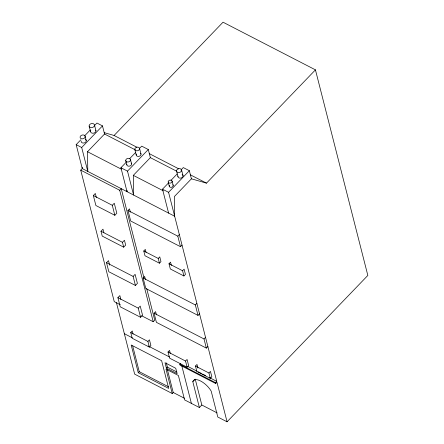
<?xml version="1.0" encoding="UTF-8"?>
<svg xmlns="http://www.w3.org/2000/svg" width="444" height="444" viewBox="0 0 444 444"><rect width="100%" height="100%" fill="white"/><g stroke="black" fill="none" stroke-linecap="round" stroke-linejoin="round"><path stroke-width="0.67" d="M180.93 170.03L183.289 167.577L189.349 170.701L191.419 178.821L174.381 196.537L174.664 216.228L82.257 168.565L76.163 144.65L80.886 139.738M84.665 135.809L90.332 129.914M94.583 125.491L96.947 123.038L102.481 125.891L104.551 134.01L135.204 149.822M104.551 134.01L87.512 151.726L87.79 171.417L81.696 147.502L102.481 125.891M120.335 304.773L114.247 301.631L80.73 170.152L82.257 168.565L82.24 167.205M104.257 132.662L114.08 135.476L223.032 22.2L315.44 69.863L367.837 275.435L227.062 421.8L217.788 417.016L211.2 391.17A12.904 5.55 43.9 0 0 200.621 381.013A12.904 5.55 43.9 0 0 192.807 381.679L199.395 407.531L201.82 405.006L195.232 379.154M114.841 215.285L112.293 205.3L114.269 203.241L116.816 213.225L114.841 215.285L95.887 205.505L93.34 195.521L95.316 193.467L96.337 197.458M127.006 190.298L127.028 191.653L120.929 167.738L126.124 162.338M129.432 158.897L135.575 152.514M139.349 148.585L141.714 146.132L148.29 149.523L150.361 157.642L176.762 171.262M150.361 157.642L133.322 175.358L133.605 195.049L127.506 171.134L148.29 149.523M146.709 288.617L154.745 320.146L153.219 321.739L119.702 190.254L121.234 188.667L143.973 277.883M123.693 247.169L122.455 242.313L124.437 240.26L125.674 245.11L123.693 247.169L102.237 236.097L100.999 231.246L102.975 229.193L103.907 232.828M182.023 245.11L180.497 246.698L130.691 221.007L128 210.462L129.531 208.874L130.37 212.171M168.603 213.098L162.504 189.183L168.648 182.8M171.007 180.347L177.15 173.959M227.062 421.8L216.972 382.201L215.712 383.511L215.495 382.673L216.755 381.363L168.565 192.313L189.349 170.701M135.431 285.464L133.122 276.412L135.098 274.353L137.407 283.405L135.431 285.464L108.824 271.739L106.521 262.687L108.497 260.634L109.651 265.157M191.419 178.821L206.488 183.139L315.44 69.863M159.44 263.203L158.231 258.441L159.757 256.854L160.972 261.61L159.44 263.203L144.994 255.75L143.778 250.988L145.305 249.4L146.065 252.375M140.582 317.288L138.251 308.147L140.226 306.088L142.557 315.234L140.582 317.288L120.219 306.787L117.888 297.641L119.863 295.587L120.862 299.506M180.497 246.698L177.811 236.158L179.337 234.565M199.534 313.808L198.007 315.395L145.782 288.456L143.118 278.005L144.644 276.418L145.477 279.681M183.905 275.974L182.573 270.746L184.105 269.158L185.437 274.386L183.905 275.974L170.329 268.97L168.998 263.747L170.529 262.154L171.362 265.423M149.367 347.119L147.919 341.43L149.445 339.838L150.899 345.532L149.367 347.119L132.179 338.256L130.73 332.562L132.257 330.974L133.067 334.138M207.875 346.52L206.343 348.107L156.41 322.35L154.079 313.203L155.611 311.616L156.443 314.885M198.007 315.395L195.343 304.945L196.87 303.357M138.256 372.71L131.191 344.999L161.627 360.695L168.687 388.411L138.256 372.71L139.244 371.684L132.684 345.948M187.107 367.194L185.537 361.033L187.068 359.446L188.633 365.601L187.107 367.194L169.591 358.158L168.021 351.998L169.547 350.41L170.335 353.491M166.389 368.148L165.013 362.731L175.741 368.27L177.117 373.682L166.389 368.148L167.382 367.116L166.306 362.909M206.343 348.107L204.012 338.961L205.544 337.373M215.712 383.511L180.036 365.107L179.82 364.269L180.658 363.397M210.312 378.399L208.93 372.988L210.456 371.4L211.838 376.812L210.312 378.399L196.842 371.456L195.465 366.039L196.992 364.452L197.913 368.059M116.445 302.686L134.66 374.137L172.233 393.517L173.221 392.49L167.333 369.391M192.807 381.679L194.827 379.576M114.08 135.476L136.874 147.236M149.195 153.591L178.766 168.842M190.47 174.881L206.488 183.139M76.163 144.65L81.696 147.502M120.929 167.738L127.506 171.134M162.504 189.183L168.565 192.313M87.512 151.726L121.229 169.12M133.322 175.358L163.409 190.876M80.73 170.152L119.702 190.254M128 210.462L177.811 236.158M93.34 195.521L112.293 205.3M168.998 263.747L182.573 270.746M143.778 250.988L158.231 258.441M100.999 231.246L122.455 242.313M143.118 278.005L195.343 304.945M106.521 262.687L133.122 276.412M154.079 313.203L204.012 338.961M117.888 297.641L138.251 308.147M141.647 315.767L153.219 321.739M130.73 332.562L147.919 341.43M195.465 366.039L208.93 372.988M168.021 351.998L185.537 361.033M124.353 333.699L132.279 337.79M148.141 345.97L169.491 356.982M187.845 366.45L197.069 371.212M198.302 371.844L201.376 373.432M202.608 374.064L205.683 375.652M209.374 377.555L216.755 381.363M179.82 364.269L215.495 382.673M167.382 367.116L176.917 372.039M139.244 371.684L168.459 386.752M201.82 405.006L217.149 412.909M173.221 392.49L184.41 398.262M199.395 407.531L184.599 399.894L178.377 375.48L166.006 369.103L172.233 393.517M181.613 170.108A2.586 1.92 -14.3 0 1 178.022 172.466A2.586 1.92 -14.3 0 1 177.589 169.158A2.586 1.92 -14.3 0 1 181.613 170.108L183.039 175.707M176.54 171.045L177.966 176.645M172.139 181.246A2.009 1.493 -14.3 0 1 169.342 183.083A2.009 1.493 -14.3 0 1 169.009 180.514A2.009 1.493 -14.3 0 1 172.139 181.246L173.204 185.448M168.187 181.979L169.258 186.18M139.583 148.524A2.442 1.809 -14.3 0 1 136.191 150.755A2.442 1.809 -14.3 0 1 135.786 147.63A2.442 1.809 -14.3 0 1 139.583 148.524L141.009 154.124M134.787 149.417L136.214 155.012M130.53 159.707A2.442 1.809 -14.3 0 1 127.139 161.932A2.442 1.809 -14.3 0 1 126.734 158.813A2.442 1.809 -14.3 0 1 130.53 159.707L131.602 163.903M181.807 365.812L191.386 403.396M125.741 160.595L126.812 164.796M94.494 125.069A2.731 2.026 -14.3 0 1 90.704 127.561A2.731 2.026 -14.3 0 1 90.249 124.07A2.731 2.026 -14.3 0 1 94.494 125.069L95.921 130.669M89.139 126.063L90.565 131.663M85.165 136.425A2.586 1.92 -14.3 0 1 81.574 138.783A2.586 1.92 -14.3 0 1 81.141 135.481A2.586 1.92 -14.3 0 1 85.165 136.425L86.23 140.626M172.844 184.754A2.009 1.493 -14.3 0 1 171.428 187.296A2.009 1.493 -14.3 0 1 169.425 185.387M182.123 174.492A2.586 1.92 -14.3 0 1 181.402 177.9A2.586 1.92 -14.3 0 1 177.989 176.135M131.163 163.065A2.442 1.809 -14.3 0 1 129.753 166.078A2.442 1.809 -14.3 0 1 126.829 164.313M140.57 153.28A2.442 1.809 -14.3 0 1 138.85 156.371A2.442 1.809 -14.3 0 1 136.419 154.051M85.315 139.41A2.586 1.92 -14.3 0 1 84.593 142.818A2.586 1.92 -14.3 0 1 81.18 141.053M95.765 130.164A2.731 2.026 -14.3 0 1 93.157 133.228A2.731 2.026 -14.3 0 1 90.792 130.592"/></g></svg>
